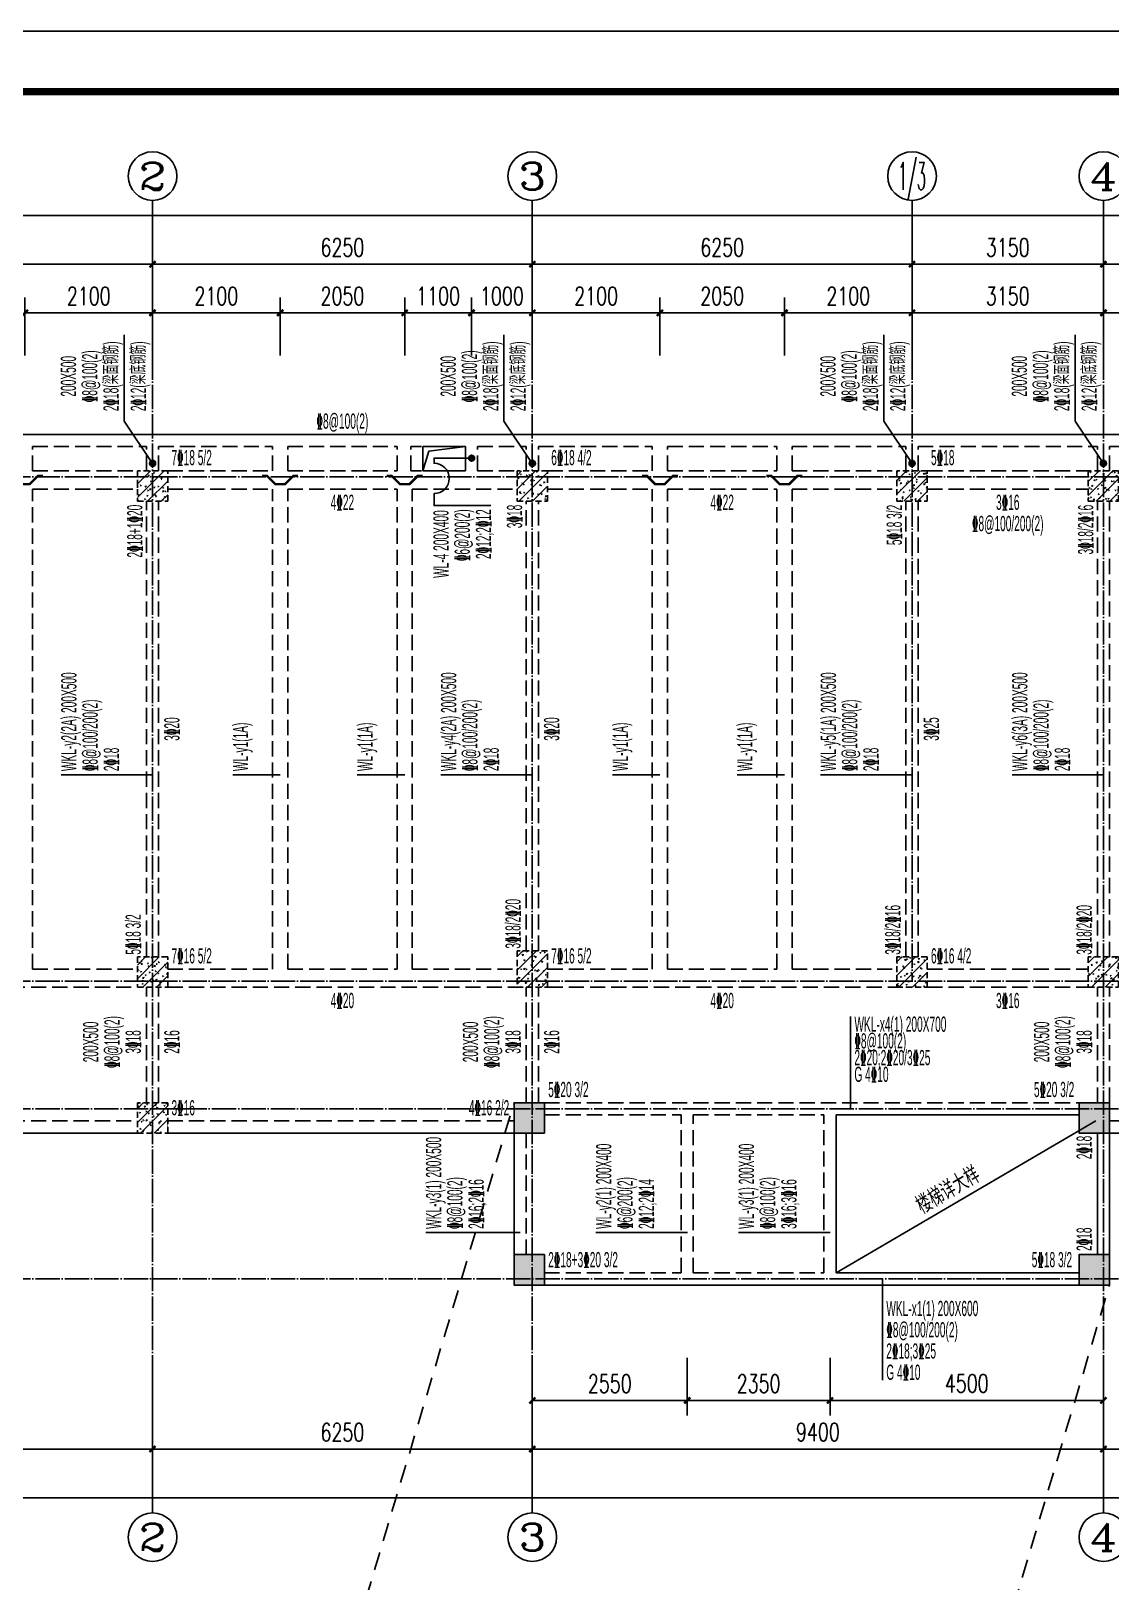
# Model space of a CAD drawing. Extents: x -441005 to 725361, y -182459 to 319313.
# Drawn here: x 299200 to 316974, y 258524 to 284050 of the extents above; entities that cross this region are included whole.
import ezdxf
from ezdxf.enums import TextEntityAlignment as Align

# ---------------------------------------------------------------- set-up
doc = ezdxf.new("R2010")
doc.units = 0
doc.header["$LTSCALE"] = 100
for name, pattern in [('3', [5, 3, -2]), ('DASHED', [0.75, 0.5, -0.25]), ('DASHEDX2', [1.5, 1, -0.5]), ('DOTE', [2.42, 2, -0.2, 0.02, -0.2]), ('HIDDEN', [7, 5, -2])]:
    doc.linetypes.add(name, pattern=pattern)
doc.layers.get('0').update_dxf_attribs({"linetype": 'CONTINUOUS'})
doc.layers.get('Defpoints').update_dxf_attribs({"linetype": 'CONTINUOUS'})
for name, color, linetype in [('AXIS', 3, 'CONTINUOUS'), ('AXIS_TEXT', 7, 'CONTINUOUS'), ('BEAM', 4, 'DASHED'), ('BEAM_CON', 4, 'CONTINUOUS'), ('B挑板&檐线', 6, 'CONTINUOUS'), ('COLU', 7, 'CONTINUOUS'), ('DOTE', 8, 'DOTE'), ('D洞口边线', 6, 'CONTINUOUS'), ('S审图修改', 2, 'CONTINUOUS'), ('T模板通用标注', 7, 'CONTINUOUS'), ('吊筋', 1, 'CONTINUOUS'), ('图框', 7, 'CONTINUOUS'), ('梁平法1', 3, 'CONTINUOUS'), ('梁平法2', 8, 'CONTINUOUS')]:
    doc.layers.add(name, color=color, linetype=linetype)
doc.styles.add('_TCH_AXIS', font='COMPLEX', dxfattribs={"bigfont": 'GBCBIG'})
doc.styles.add('_TCH_DIM_T3', font='simplex_.ttf', dxfattribs={"width": 0.705882, "bigfont": 'GBCBIG'})
doc.styles.add('COMPLEX', font='COMPLEX')
doc.styles.add('TSSD_Rein', font='Tssdeng.shx', dxfattribs={"width": 0.7, "bigfont": '1.shx'})
doc.styles.add('梁平法', font='xxxxx.shx', dxfattribs={"bigfont": 'dxfs.shx'})
doc.dimstyles.new('_TCH_ARCH&&100', dxfattribs={"dimtxt": 297.5, "dimasz": 100, "dimexe": 250, "dimexo": 300, "dimgap": 126.25, "dimtad": 1, "dimdec": 0, "dimzin": 0, "dimdsep": 46, "dimtxsty": '_TCH_DIM_T3', "dimblk": 'ARCHTICK', "dimcen": 0.09, "dimclrt": 7, "dimazin": 2, "dimtfac": 1, "dimtdec": 0, "dimtix": 1, "dimtmove": 2, "dimatfit": 3, "dimfxl": 0, "dimtolj": 1, "dimtzin": 0, "dimarcsym": 0})
pattern_1 = [(50, (232075, 1811.9), (143.452037, -12.550427), [15, -165]), (355, (232075, 1811.9), (-27.75027, 150.43843), [12, -132]), (100.4514, (232086.95, 1810.86), (115.701876, 137.88791), [12.74804, -140.22842]), (46.1842, (232075, 1851.9), (213.44821, -33.1038), [22.5, -247.5]), (96.6356, (232092.79, 1849.15), (186.93254, 194.82357), [19.12206, -210.3426]), (351.1842, (232075, 1851.9), (186.93239, 194.82372), [18, -198]), (21, (232095, 1841.9), (119.38141, -80.52378), [15, -165]), (326, (232095, 1841.9), (48.66307, 145.03001), [12, -132]), (71.4514, (232104.95, 1835.2), (168.044526, 64.5061), [12.74804, -140.22842]), (45, (232075, 1811.9), (-113.137085, 113.137085), [])]

# ---------------------------------------------------------------- blocks, each defined once
blk = doc.blocks.new('A2+1_2')
at = {"layer": '图框'}
blk.add_lwpolyline([(0, 0), (89100, 0), (89100, 42000), (0, 42000)], close=True, dxfattribs=at)
at = {"layer": '图框', "const_width": 120}
blk.add_lwpolyline([(2500, 1000), (88100, 1000), (88100, 41000), (2500, 41000)], close=True, dxfattribs=at)
blk = doc.blocks.new('_AXISO')
blk.add_circle((0, 0), 0.5)
at = {"layer": 'AXIS_TEXT', "style": 'COMPLEX', "width": 1.041667}
blk.add_attdef('A', text='', height=0.56, dxfattribs=at).set_placement((-0.25, -0.28), (0.25, -0.28), align=Align.FIT)
blk = doc.blocks.new('_ArchTick')
at = {"color": 0, "linetype": 'ByBlock', "const_width": 0.4}
blk.add_lwpolyline([(-0.5, -0.5), (0.5, 0.5)], dxfattribs=at)
blk = doc.blocks.new('*D2859')
at = {"layer": 'AXIS', "color": 0, "lineweight": -2}
for p, q in [((294950, 278712), (294950, 280462)), ((301200, 278712), (301200, 280462)), ((294950, 280212), (301200, 280212))]:
    blk.add_line(p, q, dxfattribs=at)
at = {"layer": 'Defpoints', "color": 0}
for p in [(301200, 280212), (294950, 278712), (301200, 278712)]:
    blk.add_point(p, dxfattribs=at)
at = {"layer": 'AXIS', "color": 0, "lineweight": -2, "xscale": 100, "yscale": 100, "zscale": 100, "rotation": 180}
blk.add_blockref('_ArchTick', (294950, 280212), dxfattribs=at)
at = {"layer": 'AXIS', "color": 0, "lineweight": -2, "xscale": 100, "yscale": 100, "zscale": 100}
blk.add_blockref('_ArchTick', (301200, 280212), dxfattribs=at)
at = {"layer": 'AXIS', "color": 7, "insert": (298075, 280488), "char_height": 297.5, "attachment_point": 5, "style": '_TCH_DIM_T3'}
blk.add_mtext('\\A1;6250', dxfattribs=at)
blk = doc.blocks.new('*D2860')
at = {"layer": 'AXIS', "color": 0, "lineweight": -2}
for p, q in [((301200, 278712), (301200, 280462)), ((307450, 278712), (307450, 280462)), ((301200, 280212), (307450, 280212))]:
    blk.add_line(p, q, dxfattribs=at)
at = {"layer": 'Defpoints', "color": 0}
for p in [(307450, 280212), (301200, 278712), (307450, 278712)]:
    blk.add_point(p, dxfattribs=at)
at = {"layer": 'AXIS', "color": 0, "lineweight": -2, "xscale": 100, "yscale": 100, "zscale": 100, "rotation": 180}
blk.add_blockref('_ArchTick', (301200, 280212), dxfattribs=at)
at = {"layer": 'AXIS', "color": 0, "lineweight": -2, "xscale": 100, "yscale": 100, "zscale": 100}
blk.add_blockref('_ArchTick', (307450, 280212), dxfattribs=at)
at = {"layer": 'AXIS', "color": 7, "insert": (304325, 280488), "char_height": 297.5, "attachment_point": 5, "style": '_TCH_DIM_T3'}
blk.add_mtext('\\A1;6250', dxfattribs=at)
blk = doc.blocks.new('*D2861')
at = {"layer": 'AXIS', "color": 0, "lineweight": -2}
for p, q in [((307450, 278712), (307450, 280462)), ((313700, 278712), (313700, 280462)), ((307450, 280212), (313700, 280212))]:
    blk.add_line(p, q, dxfattribs=at)
at = {"layer": 'Defpoints', "color": 0}
for p in [(313700, 280212), (307450, 278712), (313700, 278712)]:
    blk.add_point(p, dxfattribs=at)
at = {"layer": 'AXIS', "color": 0, "lineweight": -2, "xscale": 100, "yscale": 100, "zscale": 100, "rotation": 180}
blk.add_blockref('_ArchTick', (307450, 280212), dxfattribs=at)
at = {"layer": 'AXIS', "color": 0, "lineweight": -2, "xscale": 100, "yscale": 100, "zscale": 100}
blk.add_blockref('_ArchTick', (313700, 280212), dxfattribs=at)
at = {"layer": 'AXIS', "color": 7, "insert": (310575, 280488), "char_height": 297.5, "attachment_point": 5, "style": '_TCH_DIM_T3'}
blk.add_mtext('\\A1;6250', dxfattribs=at)
blk = doc.blocks.new('*D2862')
at = {"layer": 'AXIS', "color": 0, "lineweight": -2}
for p, q in [((313700, 278712), (313700, 280462)), ((316850, 278712), (316850, 280462)), ((313700, 280212), (316850, 280212))]:
    blk.add_line(p, q, dxfattribs=at)
at = {"layer": 'Defpoints', "color": 0}
for p in [(316850, 280212), (313700, 278712), (316850, 278712)]:
    blk.add_point(p, dxfattribs=at)
at = {"layer": 'AXIS', "color": 0, "lineweight": -2, "xscale": 100, "yscale": 100, "zscale": 100, "rotation": 180}
blk.add_blockref('_ArchTick', (313700, 280212), dxfattribs=at)
at = {"layer": 'AXIS', "color": 0, "lineweight": -2, "xscale": 100, "yscale": 100, "zscale": 100}
blk.add_blockref('_ArchTick', (316850, 280212), dxfattribs=at)
at = {"layer": 'AXIS', "color": 7, "insert": (315275, 280488), "char_height": 297.5, "attachment_point": 5, "style": '_TCH_DIM_T3'}
blk.add_mtext('\\A1;3150', dxfattribs=at)
blk = doc.blocks.new('*D2863')
at = {"layer": 'AXIS', "color": 0, "lineweight": -2}
for p, q in [((316850, 278712), (316850, 280462)), ((323100, 278712), (323100, 280462)), ((316850, 280212), (323100, 280212))]:
    blk.add_line(p, q, dxfattribs=at)
at = {"layer": 'Defpoints', "color": 0}
for p in [(323100, 280212), (316850, 278712), (323100, 278712)]:
    blk.add_point(p, dxfattribs=at)
at = {"layer": 'AXIS', "color": 0, "lineweight": -2, "xscale": 100, "yscale": 100, "zscale": 100, "rotation": 180}
blk.add_blockref('_ArchTick', (316850, 280212), dxfattribs=at)
at = {"layer": 'AXIS', "color": 0, "lineweight": -2, "xscale": 100, "yscale": 100, "zscale": 100}
blk.add_blockref('_ArchTick', (323100, 280212), dxfattribs=at)
at = {"layer": 'AXIS', "color": 7, "insert": (319975, 280488), "char_height": 297.5, "attachment_point": 5, "style": '_TCH_DIM_T3'}
blk.add_mtext('\\A1;6250', dxfattribs=at)
blk = doc.blocks.new('*D2867')
at = {"layer": 'AXIS', "color": 0, "lineweight": -2}
for p, q in [((294950, 278712), (294950, 281262)), ((346700, 278712), (346700, 281262)), ((294950, 281012), (346700, 281012))]:
    blk.add_line(p, q, dxfattribs=at)
at = {"layer": 'Defpoints', "color": 0}
for p in [(346700, 281012), (294950, 278712), (346700, 278712)]:
    blk.add_point(p, dxfattribs=at)
at = {"layer": 'AXIS', "color": 0, "lineweight": -2, "xscale": 100, "yscale": 100, "zscale": 100, "rotation": 180}
blk.add_blockref('_ArchTick', (294950, 281012), dxfattribs=at)
at = {"layer": 'AXIS', "color": 0, "lineweight": -2, "xscale": 100, "yscale": 100, "zscale": 100}
blk.add_blockref('_ArchTick', (346700, 281012), dxfattribs=at)
at = {"layer": 'AXIS', "color": 7, "insert": (320825, 281288), "char_height": 297.5, "attachment_point": 5, "style": '_TCH_DIM_T3'}
blk.add_mtext('\\A1;51750', dxfattribs=at)
blk = doc.blocks.new('*D2872')
at = {"layer": 'AXIS', "color": 0, "lineweight": -2}
for p, q in [((299100, 278712), (299100, 279662)), ((301200, 278712), (301200, 279662)), ((299100, 279412), (301200, 279412))]:
    blk.add_line(p, q, dxfattribs=at)
at = {"layer": 'Defpoints', "color": 0}
for p in [(301200, 279412), (299100, 278712), (301200, 278712)]:
    blk.add_point(p, dxfattribs=at)
at = {"layer": 'AXIS', "color": 0, "lineweight": -2, "xscale": 100, "yscale": 100, "zscale": 100, "rotation": 180}
blk.add_blockref('_ArchTick', (299100, 279412), dxfattribs=at)
at = {"layer": 'AXIS', "color": 0, "lineweight": -2, "xscale": 100, "yscale": 100, "zscale": 100}
blk.add_blockref('_ArchTick', (301200, 279412), dxfattribs=at)
at = {"layer": 'AXIS', "color": 7, "insert": (300150, 279688), "char_height": 297.5, "attachment_point": 5, "style": '_TCH_DIM_T3'}
blk.add_mtext('\\A1;2100', dxfattribs=at)
blk = doc.blocks.new('*D2874')
at = {"layer": 'AXIS', "color": 0, "lineweight": -2}
for p, q in [((301200, 278712), (301200, 279662)), ((303300, 278712), (303300, 279662)), ((301200, 279412), (303300, 279412))]:
    blk.add_line(p, q, dxfattribs=at)
at = {"layer": 'Defpoints', "color": 0}
for p in [(303300, 279412), (301200, 278712), (303300, 278712)]:
    blk.add_point(p, dxfattribs=at)
at = {"layer": 'AXIS', "color": 0, "lineweight": -2, "xscale": 100, "yscale": 100, "zscale": 100, "rotation": 180}
blk.add_blockref('_ArchTick', (301200, 279412), dxfattribs=at)
at = {"layer": 'AXIS', "color": 0, "lineweight": -2, "xscale": 100, "yscale": 100, "zscale": 100}
blk.add_blockref('_ArchTick', (303300, 279412), dxfattribs=at)
at = {"layer": 'AXIS', "color": 7, "insert": (302250, 279688), "char_height": 297.5, "attachment_point": 5, "style": '_TCH_DIM_T3'}
blk.add_mtext('\\A1;2100', dxfattribs=at)
blk = doc.blocks.new('*D2875')
at = {"layer": 'AXIS', "color": 0, "lineweight": -2}
for p, q in [((303300, 278712), (303300, 279662)), ((305350, 278712), (305350, 279662)), ((303300, 279412), (305350, 279412))]:
    blk.add_line(p, q, dxfattribs=at)
at = {"layer": 'Defpoints', "color": 0}
for p in [(305350, 279412), (303300, 278712), (305350, 278712)]:
    blk.add_point(p, dxfattribs=at)
at = {"layer": 'AXIS', "color": 0, "lineweight": -2, "xscale": 100, "yscale": 100, "zscale": 100, "rotation": 180}
blk.add_blockref('_ArchTick', (303300, 279412), dxfattribs=at)
at = {"layer": 'AXIS', "color": 0, "lineweight": -2, "xscale": 100, "yscale": 100, "zscale": 100}
blk.add_blockref('_ArchTick', (305350, 279412), dxfattribs=at)
at = {"layer": 'AXIS', "color": 7, "insert": (304325, 279688), "char_height": 297.5, "attachment_point": 5, "style": '_TCH_DIM_T3'}
blk.add_mtext('\\A1;2050', dxfattribs=at)
blk = doc.blocks.new('*D2876')
at = {"layer": 'AXIS', "color": 0, "lineweight": -2}
for p, q in [((307450, 278712), (307450, 279662)), ((309550, 278712), (309550, 279662)), ((307450, 279412), (309550, 279412))]:
    blk.add_line(p, q, dxfattribs=at)
at = {"layer": 'Defpoints', "color": 0}
for p in [(309550, 279412), (307450, 278712), (309550, 278712)]:
    blk.add_point(p, dxfattribs=at)
at = {"layer": 'AXIS', "color": 0, "lineweight": -2, "xscale": 100, "yscale": 100, "zscale": 100, "rotation": 180}
blk.add_blockref('_ArchTick', (307450, 279412), dxfattribs=at)
at = {"layer": 'AXIS', "color": 0, "lineweight": -2, "xscale": 100, "yscale": 100, "zscale": 100}
blk.add_blockref('_ArchTick', (309550, 279412), dxfattribs=at)
at = {"layer": 'AXIS', "color": 7, "insert": (308500, 279688), "char_height": 297.5, "attachment_point": 5, "style": '_TCH_DIM_T3'}
blk.add_mtext('\\A1;2100', dxfattribs=at)
blk = doc.blocks.new('*D2877')
at = {"layer": 'AXIS', "color": 0, "lineweight": -2}
for p, q in [((311600, 278712), (311600, 279662)), ((313700, 278712), (313700, 279662)), ((311600, 279412), (313700, 279412))]:
    blk.add_line(p, q, dxfattribs=at)
at = {"layer": 'Defpoints', "color": 0}
for p in [(313700, 279412), (311600, 278712), (313700, 278712)]:
    blk.add_point(p, dxfattribs=at)
at = {"layer": 'AXIS', "color": 0, "lineweight": -2, "xscale": 100, "yscale": 100, "zscale": 100, "rotation": 180}
blk.add_blockref('_ArchTick', (311600, 279412), dxfattribs=at)
at = {"layer": 'AXIS', "color": 0, "lineweight": -2, "xscale": 100, "yscale": 100, "zscale": 100}
blk.add_blockref('_ArchTick', (313700, 279412), dxfattribs=at)
at = {"layer": 'AXIS', "color": 7, "insert": (312650, 279688), "char_height": 297.5, "attachment_point": 5, "style": '_TCH_DIM_T3'}
blk.add_mtext('\\A1;2100', dxfattribs=at)
blk = doc.blocks.new('*D2878')
at = {"layer": 'AXIS', "color": 0, "lineweight": -2}
for p, q in [((309550, 278712), (309550, 279662)), ((311600, 278712), (311600, 279662)), ((309550, 279412), (311600, 279412))]:
    blk.add_line(p, q, dxfattribs=at)
at = {"layer": 'Defpoints', "color": 0}
for p in [(311600, 279412), (309550, 278712), (311600, 278712)]:
    blk.add_point(p, dxfattribs=at)
at = {"layer": 'AXIS', "color": 0, "lineweight": -2, "xscale": 100, "yscale": 100, "zscale": 100, "rotation": 180}
blk.add_blockref('_ArchTick', (309550, 279412), dxfattribs=at)
at = {"layer": 'AXIS', "color": 0, "lineweight": -2, "xscale": 100, "yscale": 100, "zscale": 100}
blk.add_blockref('_ArchTick', (311600, 279412), dxfattribs=at)
at = {"layer": 'AXIS', "color": 7, "insert": (310575, 279688), "char_height": 297.5, "attachment_point": 5, "style": '_TCH_DIM_T3'}
blk.add_mtext('\\A1;2050', dxfattribs=at)
blk = doc.blocks.new('*D2879')
at = {"layer": 'AXIS', "color": 0, "lineweight": -2}
for p, q in [((313700, 278712), (313700, 279662)), ((316850, 278712), (316850, 279662)), ((313700, 279412), (316850, 279412))]:
    blk.add_line(p, q, dxfattribs=at)
at = {"layer": 'Defpoints', "color": 0}
for p in [(316850, 279412), (313700, 278712), (316850, 278712)]:
    blk.add_point(p, dxfattribs=at)
at = {"layer": 'AXIS', "color": 0, "lineweight": -2, "xscale": 100, "yscale": 100, "zscale": 100, "rotation": 180}
blk.add_blockref('_ArchTick', (313700, 279412), dxfattribs=at)
at = {"layer": 'AXIS', "color": 0, "lineweight": -2, "xscale": 100, "yscale": 100, "zscale": 100}
blk.add_blockref('_ArchTick', (316850, 279412), dxfattribs=at)
at = {"layer": 'AXIS', "color": 7, "insert": (315275, 279688), "char_height": 297.5, "attachment_point": 5, "style": '_TCH_DIM_T3'}
blk.add_mtext('\\A1;3150', dxfattribs=at)
blk = doc.blocks.new('*D2880')
at = {"layer": 'AXIS', "color": 0, "lineweight": -2}
for p, q in [((316850, 278712), (316850, 279662)), ((318950, 278712), (318950, 279662)), ((316850, 279412), (318950, 279412))]:
    blk.add_line(p, q, dxfattribs=at)
at = {"layer": 'Defpoints', "color": 0}
for p in [(318950, 279412), (316850, 278712), (318950, 278712)]:
    blk.add_point(p, dxfattribs=at)
at = {"layer": 'AXIS', "color": 0, "lineweight": -2, "xscale": 100, "yscale": 100, "zscale": 100, "rotation": 180}
blk.add_blockref('_ArchTick', (316850, 279412), dxfattribs=at)
at = {"layer": 'AXIS', "color": 0, "lineweight": -2, "xscale": 100, "yscale": 100, "zscale": 100}
blk.add_blockref('_ArchTick', (318950, 279412), dxfattribs=at)
at = {"layer": 'AXIS', "color": 7, "insert": (317900, 279688), "char_height": 297.5, "attachment_point": 5, "style": '_TCH_DIM_T3'}
blk.add_mtext('\\A1;2100', dxfattribs=at)
blk = doc.blocks.new('*D2891')
at = {"layer": 'AXIS', "color": 0, "lineweight": -2}
for p, q in [((305350, 278712), (305350, 279662)), ((306450, 278712), (306450, 279662)), ((305350, 279412), (306450, 279412))]:
    blk.add_line(p, q, dxfattribs=at)
at = {"layer": 'Defpoints', "color": 0}
for p in [(306450, 279412), (305350, 278712), (306450, 278712)]:
    blk.add_point(p, dxfattribs=at)
at = {"layer": 'AXIS', "color": 0, "lineweight": -2, "xscale": 100, "yscale": 100, "zscale": 100, "rotation": 180}
blk.add_blockref('_ArchTick', (305350, 279412), dxfattribs=at)
at = {"layer": 'AXIS', "color": 0, "lineweight": -2, "xscale": 100, "yscale": 100, "zscale": 100}
blk.add_blockref('_ArchTick', (306450, 279412), dxfattribs=at)
at = {"layer": 'AXIS', "color": 7, "insert": (305900, 279688), "char_height": 297.5, "attachment_point": 5, "style": '_TCH_DIM_T3'}
blk.add_mtext('\\A1;1100', dxfattribs=at)
blk = doc.blocks.new('*D2892')
at = {"layer": 'AXIS', "color": 0, "lineweight": -2}
for p, q in [((306450, 278712), (306450, 279662)), ((307450, 278712), (307450, 279662)), ((306450, 279412), (307450, 279412))]:
    blk.add_line(p, q, dxfattribs=at)
at = {"layer": 'Defpoints', "color": 0}
for p in [(307450, 279412), (306450, 278712), (307450, 278712)]:
    blk.add_point(p, dxfattribs=at)
at = {"layer": 'AXIS', "color": 0, "lineweight": -2, "xscale": 100, "yscale": 100, "zscale": 100, "rotation": 180}
blk.add_blockref('_ArchTick', (306450, 279412), dxfattribs=at)
at = {"layer": 'AXIS', "color": 0, "lineweight": -2, "xscale": 100, "yscale": 100, "zscale": 100}
blk.add_blockref('_ArchTick', (307450, 279412), dxfattribs=at)
at = {"layer": 'AXIS', "color": 7, "insert": (306950, 279688), "char_height": 297.5, "attachment_point": 5, "style": '_TCH_DIM_T3'}
blk.add_mtext('\\A1;1000', dxfattribs=at)
blk = doc.blocks.new('*D2893')
at = {"layer": 'AXIS', "color": 0, "lineweight": -2}
for p, q in [((294950, 262212), (294950, 260462)), ((301200, 262212), (301200, 260462)), ((294950, 260712), (301200, 260712))]:
    blk.add_line(p, q, dxfattribs=at)
at = {"layer": 'Defpoints', "color": 0}
for p in [(294950, 262212), (301200, 262212), (301200, 260712)]:
    blk.add_point(p, dxfattribs=at)
at = {"layer": 'AXIS', "color": 0, "lineweight": -2, "xscale": 100, "yscale": 100, "zscale": 100, "rotation": 180}
blk.add_blockref('_ArchTick', (294950, 260712), dxfattribs=at)
at = {"layer": 'AXIS', "color": 0, "lineweight": -2, "xscale": 100, "yscale": 100, "zscale": 100}
blk.add_blockref('_ArchTick', (301200, 260712), dxfattribs=at)
at = {"layer": 'AXIS', "color": 7, "insert": (298075, 260988), "char_height": 297.5, "attachment_point": 5, "style": '_TCH_DIM_T3'}
blk.add_mtext('\\A1;6250', dxfattribs=at)
blk = doc.blocks.new('*D2894')
at = {"layer": 'AXIS', "color": 0, "lineweight": -2}
for p, q in [((301200, 262212), (301200, 260462)), ((307450, 262212), (307450, 260462)), ((301200, 260712), (307450, 260712))]:
    blk.add_line(p, q, dxfattribs=at)
at = {"layer": 'Defpoints', "color": 0}
for p in [(301200, 262212), (307450, 262212), (307450, 260712)]:
    blk.add_point(p, dxfattribs=at)
at = {"layer": 'AXIS', "color": 0, "lineweight": -2, "xscale": 100, "yscale": 100, "zscale": 100, "rotation": 180}
blk.add_blockref('_ArchTick', (301200, 260712), dxfattribs=at)
at = {"layer": 'AXIS', "color": 0, "lineweight": -2, "xscale": 100, "yscale": 100, "zscale": 100}
blk.add_blockref('_ArchTick', (307450, 260712), dxfattribs=at)
at = {"layer": 'AXIS', "color": 7, "insert": (304325, 260988), "char_height": 297.5, "attachment_point": 5, "style": '_TCH_DIM_T3'}
blk.add_mtext('\\A1;6250', dxfattribs=at)
blk = doc.blocks.new('*D2895')
at = {"layer": 'AXIS', "color": 0, "lineweight": -2}
for p, q in [((307450, 262212), (307450, 260462)), ((316850, 262212), (316850, 260462)), ((307450, 260712), (316850, 260712))]:
    blk.add_line(p, q, dxfattribs=at)
at = {"layer": 'Defpoints', "color": 0}
for p in [(307450, 262212), (316850, 262212), (316850, 260712)]:
    blk.add_point(p, dxfattribs=at)
at = {"layer": 'AXIS', "color": 0, "lineweight": -2, "xscale": 100, "yscale": 100, "zscale": 100, "rotation": 180}
blk.add_blockref('_ArchTick', (307450, 260712), dxfattribs=at)
at = {"layer": 'AXIS', "color": 0, "lineweight": -2, "xscale": 100, "yscale": 100, "zscale": 100}
blk.add_blockref('_ArchTick', (316850, 260712), dxfattribs=at)
at = {"layer": 'AXIS', "color": 7, "insert": (312150, 260992), "char_height": 297.5, "attachment_point": 5, "style": '_TCH_DIM_T3'}
blk.add_mtext('\\A1;9400', dxfattribs=at)
blk = doc.blocks.new('*D2896')
at = {"layer": 'AXIS', "color": 0, "lineweight": -2}
for p, q in [((316850, 262212), (316850, 260462)), ((323100, 262212), (323100, 260462)), ((316850, 260712), (323100, 260712))]:
    blk.add_line(p, q, dxfattribs=at)
at = {"layer": 'Defpoints', "color": 0}
for p in [(316850, 262212), (323100, 262212), (323100, 260712)]:
    blk.add_point(p, dxfattribs=at)
at = {"layer": 'AXIS', "color": 0, "lineweight": -2, "xscale": 100, "yscale": 100, "zscale": 100, "rotation": 180}
blk.add_blockref('_ArchTick', (316850, 260712), dxfattribs=at)
at = {"layer": 'AXIS', "color": 0, "lineweight": -2, "xscale": 100, "yscale": 100, "zscale": 100}
blk.add_blockref('_ArchTick', (323100, 260712), dxfattribs=at)
at = {"layer": 'AXIS', "color": 7, "insert": (319975, 260988), "char_height": 297.5, "attachment_point": 5, "style": '_TCH_DIM_T3'}
blk.add_mtext('\\A1;6250', dxfattribs=at)
blk = doc.blocks.new('*D2901')
at = {"layer": 'AXIS', "color": 0, "lineweight": -2}
for p, q in [((294950, 262212), (294950, 259662)), ((346700, 262212), (346700, 259662)), ((294950, 259912), (346700, 259912))]:
    blk.add_line(p, q, dxfattribs=at)
at = {"layer": 'Defpoints', "color": 0}
for p in [(294950, 262212), (346700, 262212), (346700, 259912)]:
    blk.add_point(p, dxfattribs=at)
at = {"layer": 'AXIS', "color": 0, "lineweight": -2, "xscale": 100, "yscale": 100, "zscale": 100, "rotation": 180}
blk.add_blockref('_ArchTick', (294950, 259912), dxfattribs=at)
at = {"layer": 'AXIS', "color": 0, "lineweight": -2, "xscale": 100, "yscale": 100, "zscale": 100}
blk.add_blockref('_ArchTick', (346700, 259912), dxfattribs=at)
at = {"layer": 'AXIS', "color": 7, "insert": (320825, 260188), "char_height": 297.5, "attachment_point": 5, "style": '_TCH_DIM_T3'}
blk.add_mtext('\\A1;51750', dxfattribs=at)
blk = doc.blocks.new('*D2902')
at = {"layer": 'AXIS', "color": 0, "lineweight": -2}
for p, q in [((307450, 262212), (307450, 261262)), ((310000, 262212), (310000, 261262)), ((307450, 261512), (310000, 261512))]:
    blk.add_line(p, q, dxfattribs=at)
at = {"layer": 'Defpoints', "color": 0}
for p in [(307450, 262212), (310000, 262212), (310000, 261512)]:
    blk.add_point(p, dxfattribs=at)
at = {"layer": 'AXIS', "color": 0, "lineweight": -2, "xscale": 100, "yscale": 100, "zscale": 100, "rotation": 180}
blk.add_blockref('_ArchTick', (307450, 261512), dxfattribs=at)
at = {"layer": 'AXIS', "color": 0, "lineweight": -2, "xscale": 100, "yscale": 100, "zscale": 100}
blk.add_blockref('_ArchTick', (310000, 261512), dxfattribs=at)
at = {"layer": 'AXIS', "color": 7, "insert": (308725, 261788), "char_height": 297.5, "attachment_point": 5, "style": '_TCH_DIM_T3'}
blk.add_mtext('\\A1;2550', dxfattribs=at)
blk = doc.blocks.new('*D2903')
at = {"layer": 'AXIS', "color": 0, "lineweight": -2}
for p, q in [((310000, 262212), (310000, 261262)), ((312350, 262212), (312350, 261262)), ((310000, 261512), (312350, 261512))]:
    blk.add_line(p, q, dxfattribs=at)
at = {"layer": 'Defpoints', "color": 0}
for p in [(310000, 262212), (312350, 262212), (312350, 261512)]:
    blk.add_point(p, dxfattribs=at)
at = {"layer": 'AXIS', "color": 0, "lineweight": -2, "xscale": 100, "yscale": 100, "zscale": 100, "rotation": 180}
blk.add_blockref('_ArchTick', (310000, 261512), dxfattribs=at)
at = {"layer": 'AXIS', "color": 0, "lineweight": -2, "xscale": 100, "yscale": 100, "zscale": 100}
blk.add_blockref('_ArchTick', (312350, 261512), dxfattribs=at)
at = {"layer": 'AXIS', "color": 7, "insert": (311175, 261788), "char_height": 297.5, "attachment_point": 5, "style": '_TCH_DIM_T3'}
blk.add_mtext('\\A1;2350', dxfattribs=at)
blk = doc.blocks.new('*D2904')
at = {"layer": 'AXIS', "color": 0, "lineweight": -2}
for p, q in [((312350, 262212), (312350, 261262)), ((316850, 262212), (316850, 261262)), ((312350, 261512), (316850, 261512))]:
    blk.add_line(p, q, dxfattribs=at)
at = {"layer": 'Defpoints', "color": 0}
for p in [(312350, 262212), (316850, 262212), (316850, 261512)]:
    blk.add_point(p, dxfattribs=at)
at = {"layer": 'AXIS', "color": 0, "lineweight": -2, "xscale": 100, "yscale": 100, "zscale": 100, "rotation": 180}
blk.add_blockref('_ArchTick', (312350, 261512), dxfattribs=at)
at = {"layer": 'AXIS', "color": 0, "lineweight": -2, "xscale": 100, "yscale": 100, "zscale": 100}
blk.add_blockref('_ArchTick', (316850, 261512), dxfattribs=at)
at = {"layer": 'AXIS', "color": 7, "insert": (314600, 261792), "char_height": 297.5, "attachment_point": 5, "style": '_TCH_DIM_T3'}
blk.add_mtext('\\A1;4500', dxfattribs=at)

msp = doc.modelspace()

# ---------------------------------------------------------------- hatches: boundary and pattern name
at = {"layer": 'COLU'}
h = msp.add_hatch(dxfattribs=at)
h.set_pattern_fill('ARMOREDW', color=251, scale=20, style=0)
h.set_pattern_definition(pattern_1)
h.paths.add_polyline_path([(301450, 276311.9), (301450, 276811.9), (300950, 276811.9), (300950, 276311.9)])
h = msp.add_hatch(dxfattribs=at)
h.set_pattern_fill('ARMOREDW', color=251, scale=20, style=0)
h.set_pattern_definition(pattern_1)
h.paths.add_polyline_path([(307700, 276311.9), (307700, 276811.9), (307200, 276811.9), (307200, 276311.9)])
h = msp.add_hatch(dxfattribs=at)
h.set_pattern_fill('ARMOREDW', color=251, scale=20, style=0)
h.set_pattern_definition(pattern_1)
h.paths.add_polyline_path([(313950, 276311.9), (313950, 276811.9), (313450, 276811.9), (313450, 276311.9)])
h = msp.add_hatch(dxfattribs=at)
h.set_pattern_fill('ARMOREDW', color=251, scale=20, style=0)
h.set_pattern_definition(pattern_1)
h.paths.add_polyline_path([(317100, 276311.9), (317100, 276811.9), (316600, 276811.9), (316600, 276311.9)])
h = msp.add_hatch(dxfattribs=at)
h.set_pattern_fill('ARMOREDW', color=251, scale=20, style=0)
h.set_pattern_definition(pattern_1)
h.paths.add_polyline_path([(301450, 268311.9), (301450, 268811.9), (300950, 268811.9), (300950, 268311.9)])
h = msp.add_hatch(dxfattribs=at)
h.set_pattern_fill('ARMOREDW', color=251, scale=20, style=0)
h.set_pattern_definition(pattern_1)
h.paths.add_polyline_path([(307700, 268311.9), (307700, 268911.9), (307200, 268911.9), (307200, 268311.9)])
h = msp.add_hatch(dxfattribs=at)
h.set_pattern_fill('ARMOREDW', color=251, scale=20, style=0)
h.set_pattern_definition(pattern_1)
h.paths.add_polyline_path([(313950, 268311.9), (313950, 268811.9), (313450, 268811.9), (313450, 268311.9)])
h = msp.add_hatch(dxfattribs=at)
h.set_pattern_fill('ARMOREDW', color=251, scale=20, style=0)
h.set_pattern_definition(pattern_1)
h.paths.add_polyline_path([(317100, 268311.9), (317100, 268811.9), (316600, 268811.9), (316600, 268311.9)])
h = msp.add_hatch(dxfattribs=at)
h.set_pattern_fill('ARMOREDW', color=251, scale=20, style=0)
h.set_pattern_definition([(50, (232075, 1711.9), (143.452037, -12.550427), [15, -165]), (355, (232075, 1711.9), (-27.75027, 150.43843), [12, -132]), (100.4514, (232086.95, 1710.86), (115.701876, 137.88791), [12.74804, -140.22842]), (46.1842, (232075, 1751.9), (213.44821, -33.1038), [22.5, -247.5]), (96.6356, (232092.79, 1749.15), (186.93254, 194.82357), [19.12206, -210.3426]), (351.1842, (232075, 1751.9), (186.93239, 194.82372), [18, -198]), (21, (232095, 1741.9), (119.38141, -80.52378), [15, -165]), (326, (232095, 1741.9), (48.66307, 145.03001), [12, -132]), (71.4514, (232104.95, 1735.2), (168.044526, 64.5061), [12.74804, -140.22842]), (45, (232075, 1711.9), (-113.137085, 113.137085), [])])
h.paths.add_polyline_path([(301450, 265911.9), (301450, 266411.9), (300950, 266411.9), (300950, 265911.9)])
for points in [[(307650, 265911.9), (307650, 266411.9), (307150, 266411.9), (307150, 265911.9)], [(316950, 265911.9), (316950, 266411.9), (316450, 266411.9), (316450, 265911.9)], [(307650, 263411.9), (307650, 263911.9), (307150, 263911.9), (307150, 263411.9)], [(316950, 263411.9), (316950, 263911.9), (316450, 263911.9), (316450, 263411.9)]]:
    msp.add_hatch(color=251, dxfattribs=at).paths.add_polyline_path(points)
at = {"layer": '梁平法2'}
h = msp.add_hatch(color=6, dxfattribs=at)
edge = h.paths.add_edge_path()
edge.add_arc((301200, 276934.9), 50, 0, 360)
h = msp.add_hatch(color=6, dxfattribs=at)
edge = h.paths.add_edge_path()
edge.add_arc((306450, 277020.2), 50, 0, 360)
h = msp.add_hatch(color=6, dxfattribs=at)
edge = h.paths.add_edge_path()
edge.add_arc((307450, 276934.9), 50, 0, 360)
h = msp.add_hatch(color=6, dxfattribs=at)
edge = h.paths.add_edge_path()
edge.add_arc((313700, 276934.9), 50, 0, 360)
h = msp.add_hatch(color=6, dxfattribs=at)
edge = h.paths.add_edge_path()
edge.add_arc((316850, 276934.9), 50, 0, 360)

# ---------------------------------------------------------------- linework, layer by layer
at = {"layer": 'AXIS'}
for p, q in [((301200, 278711.9), (301200, 281261.9)), ((307450, 278711.9), (307450, 281261.9)), ((313700, 278711.9), (313700, 281261.9)), ((316850, 278711.9), (316850, 281261.9)), ((301200, 262211.9), (301200, 259661.9)), ((307450, 262211.9), (307450, 259661.9)), ((316850, 262211.9), (316850, 259661.9))]:
    msp.add_line(p, q, dxfattribs=at)
at = {"layer": 'BEAM', "linetype": 'HIDDEN', "ltscale": 0.5}
for p, q in [((299225, 277211.9), (301100, 277211.9)), ((299225, 276811.9), (299225, 277211.9)), ((301100, 276811.9), (301100, 277211.9)), ((301300, 277211.9), (303175, 277211.9)), ((301300, 276811.9), (301300, 277211.9)), ((303175, 276811.9), (303175, 277211.9)), ((303425, 277211.9), (305225, 277211.9)), ((303425, 276811.9), (303425, 277211.9)), ((305225, 276811.9), (305225, 277211.9)), ((305450, 277211.9), (305625, 277211.9)), ((305450, 276811.9), (305450, 277211.9)), ((306550, 277211.9), (307350, 277211.9)), ((306550, 276811.9), (306550, 277211.9)), ((307350, 276811.9), (307350, 277211.9)), ((307550, 277211.9), (309425, 277211.9)), ((307550, 276811.9), (307550, 277211.9)), ((309425, 276811.9), (309425, 277211.9)), ((309675, 277211.9), (311475, 277211.9)), ((309675, 276811.9), (309675, 277211.9)), ((311475, 276811.9), (311475, 277211.9)), ((311725, 277211.9), (313600, 277211.9)), ((311725, 276811.9), (311725, 277211.9)), ((313600, 276811.9), (313600, 277211.9)), ((313800, 277211.9), (316750, 277211.9)), ((313800, 276811.9), (313800, 277211.9)), ((316750, 276811.9), (316750, 277211.9)), ((316950, 277211.9), (318825, 277211.9)), ((316950, 276811.9), (316950, 277211.9)), ((299225, 276811.9), (300950, 276811.9)), ((301450, 276811.9), (303175, 276811.9)), ((303425, 276811.9), (305225, 276811.9)), ((305450, 276811.9), (305625, 276811.9)), ((306550, 276811.9), (307200, 276811.9)), ((307700, 276811.9), (309425, 276811.9)), ((309675, 276811.9), (311475, 276811.9)), ((311725, 276811.9), (313450, 276811.9)), ((313950, 276811.9), (316600, 276811.9)), ((299225, 268611.9), (299225, 276511.9)), ((299225, 276511.9), (300950, 276511.9)), ((301450, 276511.9), (303175, 276511.9)), ((303175, 268611.9), (303175, 276511.9)), ((303425, 268611.9), (303425, 276511.9)), ((303425, 276511.9), (305225, 276511.9)), ((305225, 268611.9), (305225, 276511.9)), ((305475, 268611.9), (305475, 276511.9)), ((305475, 276511.9), (307200, 276511.9)), ((307700, 276511.9), (309425, 276511.9)), ((309425, 268611.9), (309425, 276511.9)), ((309675, 268611.9), (309675, 276511.9)), ((309675, 276511.9), (311475, 276511.9)), ((311475, 268611.9), (311475, 276511.9)), ((311725, 268611.9), (311725, 276511.9)), ((311725, 276511.9), (313450, 276511.9)), ((313950, 276511.9), (316600, 276511.9)), ((301100, 268811.9), (301100, 276311.9)), ((301300, 268811.9), (301300, 276311.9)), ((307350, 268911.9), (307350, 276311.9)), ((307550, 268911.9), (307550, 276311.9)), ((313600, 268811.9), (313600, 276311.9)), ((313800, 268811.9), (313800, 276311.9)), ((316750, 268811.9), (316750, 276311.9)), ((316950, 268811.9), (316950, 276311.9)), ((299225, 268611.9), (300950, 268611.9)), ((301450, 268611.9), (303175, 268611.9)), ((303425, 268611.9), (305225, 268611.9)), ((305475, 268611.9), (307200, 268611.9)), ((307700, 268611.9), (309425, 268611.9)), ((309675, 268611.9), (311475, 268611.9)), ((311725, 268611.9), (313450, 268611.9)), ((313950, 268611.9), (316600, 268611.9)), ((295350, 268311.9), (300950, 268311.9)), ((301100, 266411.9), (301100, 268311.9)), ((301300, 266411.9), (301300, 268311.9)), ((301450, 268311.9), (307200, 268311.9)), ((307350, 266411.9), (307350, 268311.9)), ((307550, 266411.9), (307550, 268311.9)), ((307700, 268311.9), (313450, 268311.9)), ((313950, 268311.9), (316600, 268311.9)), ((316750, 266411.9), (316750, 268311.9)), ((316950, 266411.9), (316950, 268311.9)), ((307650, 266411.9), (316450, 266411.9)), ((295350, 266111.9), (300950, 266111.9)), ((301450, 266111.9), (307150, 266111.9)), ((307650, 266211.9), (309900, 266211.9)), ((309900, 263611.9), (309900, 266211.9)), ((310100, 263611.9), (310100, 266211.9)), ((310100, 266211.9), (312250, 266211.9)), ((312250, 263611.9), (312250, 266211.9)), ((316950, 266111.9), (322850, 266111.9)), ((307350, 263911.9), (307350, 265911.9)), ((307650, 263611.9), (309900, 263611.9)), ((310100, 263611.9), (312250, 263611.9))]:
    msp.add_line(p, q, dxfattribs=at)
at = {"layer": 'BEAM_CON'}
for p, q in [((294850, 277411.9), (346800, 277411.9)), ((305650, 277211.9), (306350, 277211.9)), ((306350, 276811.9), (306350, 277211.9)), ((305650, 276811.9), (306350, 276811.9)), ((312450, 263611.9), (312450, 266211.9)), ((312450, 266211.9), (316450, 266211.9)), ((295350, 265911.9), (300950, 265911.9)), ((301450, 265911.9), (307150, 265911.9)), ((307150, 263911.9), (307150, 265911.9)), ((316750, 263911.9), (316750, 265911.9)), ((316950, 265911.9), (322850, 265911.9)), ((316950, 263911.9), (316950, 265911.9)), ((312450, 263611.9), (316450, 263611.9)), ((307650, 263411.9), (316450, 263411.9))]:
    msp.add_line(p, q, dxfattribs=at)
at = {"layer": 'B挑板&檐线'}
msp.add_line((305650, 276811.9), (305650, 277211.9), dxfattribs=at)
at = {"layer": 'COLU', "linetype": 'DASHEDX2'}
for points in [[(301450, 276311.9), (301450, 276811.9), (300950, 276811.9), (300950, 276311.9)], [(307700, 276311.9), (307700, 276811.9), (307200, 276811.9), (307200, 276311.9)], [(313950, 276311.9), (313950, 276811.9), (313450, 276811.9), (313450, 276311.9)], [(317100, 276311.9), (317100, 276811.9), (316600, 276811.9), (316600, 276311.9)], [(301450, 268311.9), (301450, 268811.9), (300950, 268811.9), (300950, 268311.9)], [(307700, 268311.9), (307700, 268911.9), (307200, 268911.9), (307200, 268311.9)], [(313950, 268311.9), (313950, 268811.9), (313450, 268811.9), (313450, 268311.9)], [(317100, 268311.9), (317100, 268811.9), (316600, 268811.9), (316600, 268311.9)], [(301450, 265911.9), (301450, 266411.9), (300950, 266411.9), (300950, 265911.9)]]:
    msp.add_lwpolyline(points, close=True, dxfattribs=at)
at = {"layer": 'COLU'}
for points in [[(307650, 265911.9), (307650, 266411.9), (307150, 266411.9), (307150, 265911.9)], [(316950, 265911.9), (316950, 266411.9), (316450, 266411.9), (316450, 265911.9)], [(307650, 263411.9), (307650, 263911.9), (307150, 263911.9), (307150, 263411.9)], [(316950, 263411.9), (316950, 263911.9), (316450, 263911.9), (316450, 263411.9)]]:
    msp.add_lwpolyline(points, close=True, dxfattribs=at)
at = {"layer": 'DOTE', "ltscale": 2}
for p, q in [((301200, 278711.9), (301200, 262211.9)), ((307450, 278711.9), (307450, 262211.9)), ((313700, 278711.9), (313700, 268411.9)), ((316850, 278711.9), (316850, 262211.9)), ((293950, 276711.9), (348200, 276711.9)), ((293950, 268411.9), (348200, 268411.9)), ((293950, 266311.9), (348200, 266311.9)), ((293950, 263511.9), (348200, 263511.9))]:
    msp.add_line(p, q, dxfattribs=at)
at = {"layer": 'D洞口边线'}
msp.add_lwpolyline([(305650, 276811.9), (305745.8, 277132.7), (306350, 277211.9)], dxfattribs=at)
at = {"layer": 'T模板通用标注', "linetype": '3'}
for p, q in [((304425, 257286.9), (307150, 266411.9)), ((314225, 254286.9), (316950, 263411.9))]:
    msp.add_line(p, q, dxfattribs=at)
at = {"layer": 'T模板通用标注'}
msp.add_line((312450, 263611.9), (316725, 266111.9), dxfattribs=at)
at = {"layer": '吊筋', "const_width": 40}
for points in [[(298804, 276729.9), (298884, 276729.9), (299020, 276593.9), (299180, 276593.9), (299316, 276729.9), (299396, 276729.9)], [(303004, 276729.9), (303084, 276729.9), (303220, 276593.9), (303380, 276593.9), (303516, 276729.9), (303596, 276729.9)], [(305054, 276729.9), (305134, 276729.9), (305270, 276593.9), (305430, 276593.9), (305566, 276729.9), (305646, 276729.9)], [(309254, 276729.9), (309334, 276729.9), (309470, 276593.9), (309630, 276593.9), (309766, 276729.9), (309846, 276729.9)], [(311304, 276729.9), (311384, 276729.9), (311520, 276593.9), (311680, 276593.9), (311816, 276729.9), (311896, 276729.9)]]:
    msp.add_lwpolyline(points, dxfattribs=at)
at = {"layer": '梁平法1'}
for p, q in [((312688.5, 267829.7), (312688.5, 266311.9)), ((313215.3, 261845.4), (313215.3, 263511.9))]:
    msp.add_line(p, q, dxfattribs=at)
at = {"layer": '梁平法2', "color": 6}
for p, q in [((300733.5, 277629.7), (300733.5, 279052.2)), ((306983.5, 277629.7), (306983.5, 279052.2)), ((313233.5, 277629.7), (313233.5, 279052.2)), ((316383.5, 277629.7), (316383.5, 279052.2)), ((300733.5, 277629.7), (301200, 276934.9)), ((306983.5, 277629.7), (307450, 276934.9)), ((313233.5, 277629.7), (313700, 276934.9)), ((316383.5, 277629.7), (316850, 276934.9)), ((299695.2, 271808.5), (301200, 271808.5)), ((302520.2, 271808.5), (303300, 271808.5)), ((304570.2, 271808.5), (305350, 271808.5)), ((305945.2, 271808.5), (307450, 271808.5)), ((308770.2, 271808.5), (309550, 271808.5)), ((310820.2, 271808.5), (311600, 271808.5)), ((312195.2, 271808.5), (313700, 271808.5)), ((315345.2, 271808.5), (316850, 271808.5)), ((305698.3, 264274.4), (307250, 264274.4)), ((308498.1, 264274.4), (310002.9, 264274.4)), ((310845.2, 264274.4), (312350, 264274.4))]:
    msp.add_line(p, q, dxfattribs=at)
msp.add_lwpolyline([(306450, 277020.2), (305833.4, 277020.2), (305833.4, 276936.9, -1), (305833.4, 276436.9), (305833.4, 276240.8), (306770, 276240.8)], format="xyb", dxfattribs=at)
for centre in [(301200, 276934.9), (306450, 277020.2), (307450, 276934.9), (313700, 276934.9), (316850, 276934.9)]:
    msp.add_circle(centre, 50, dxfattribs=at)

# ---------------------------------------------------------------- block references
msp.add_blockref('A2+1_2', (284450, 242050))
at = {"layer": 'AXIS'}
ref = msp.add_blockref('_AXISO', (301200, 281661.9), dxfattribs=dict(at, xscale=800, yscale=800, zscale=800))
ref.add_attrib('A', '2', dxfattribs={"layer": 'AXIS_TEXT', "height": 452.5, "style": '_TCH_AXIS', "width": 1.5}).set_placement((300973.7, 281435.6), (301426.3, 281435.6), align=Align.FIT)
ref = msp.add_blockref('_AXISO', (307450, 281661.9), dxfattribs=dict(at, xscale=800, yscale=800, zscale=800))
ref.add_attrib('A', '3', dxfattribs={"layer": 'AXIS_TEXT', "height": 452.5, "style": '_TCH_AXIS', "width": 1.5}).set_placement((307223.7, 281435.6), (307676.3, 281435.6), align=Align.FIT)
ref = msp.add_blockref('_AXISO', (313700, 281661.9), dxfattribs=dict(at, xscale=800, yscale=800, zscale=800))
ref.add_attrib('A', '1/3', dxfattribs={"layer": 'AXIS_TEXT', "height": 452.55, "style": '_TCH_AXIS', "width": 0.411765}).set_placement((313473.7, 281435.6), (313926.3, 281435.6), align=Align.FIT)
ref = msp.add_blockref('_AXISO', (316850, 281661.9), dxfattribs=dict(at, xscale=800, yscale=800, zscale=800))
ref.add_attrib('A', '4', dxfattribs={"layer": 'AXIS_TEXT', "height": 452.5, "style": '_TCH_AXIS', "width": 1.3125}).set_placement((316623.7, 281435.6), (317076.3, 281435.6), align=Align.FIT)
ref = msp.add_blockref('_AXISO', (301200, 259261.9), dxfattribs=dict(at, xscale=800, yscale=800, zscale=800))
ref.add_attrib('A', '2', dxfattribs={"layer": 'AXIS_TEXT', "height": 452.5, "style": '_TCH_AXIS', "width": 1.5}).set_placement((300973.7, 259035.6), (301426.3, 259035.6), align=Align.FIT)
ref = msp.add_blockref('_AXISO', (307450, 259261.9), dxfattribs=dict(at, xscale=800, yscale=800, zscale=800))
ref.add_attrib('A', '3', dxfattribs={"layer": 'AXIS_TEXT', "height": 452.5, "style": '_TCH_AXIS', "width": 1.5}).set_placement((307223.7, 259035.6), (307676.3, 259035.6), align=Align.FIT)
ref = msp.add_blockref('_AXISO', (316850, 259261.9), dxfattribs=dict(at, xscale=800, yscale=800, zscale=800))
ref.add_attrib('A', '4', dxfattribs={"layer": 'AXIS_TEXT', "height": 452.5, "style": '_TCH_AXIS', "width": 1.3125}).set_placement((316623.7, 259035.6), (317076.3, 259035.6), align=Align.FIT)

# ---------------------------------------------------------------- texts
at = {"layer": 'S审图修改', "style": '梁平法', "width": 0.5}
msp.add_text('%%1328@100(2)', height=250, dxfattribs=at).set_placement((312751, 267304.7))
at = {"layer": 'T模板通用标注', "style": 'TSSD_Rein', "width": 0.8}
msp.add_text('楼梯详大样', height=300, rotation=30.31889, dxfattribs=at).set_placement((313875.5, 264561.4))
at = {"layer": '梁平法1', "style": '梁平法', "width": 0.5}
msp.add_text('%%1328@100(2)', height=250, dxfattribs=at).set_placement((304325, 277504.7), align=Align.CENTER)
for s, p in [('7%%13218 5/2', (301511.6, 276904.7)), ('6%%13218 4/2', (307761.6, 276904.7)), ('5%%13218', (314011.6, 276904.7)), ('7%%13216 5/2', (301511.6, 268704.7)), ('7%%13216 5/2', (307761.6, 268704.7)), ('6%%13216 4/2', (314011.6, 268704.7)), ('WKL-x4(1) 200X700', (312751, 267579.7)), ('2%%13220;2%%13220/3%%13225', (312751, 267029.7)), ('G 4%%13210', (312751, 266754.7)), ('5%%13220 3/2', (307711.6, 266504.7)), ('3%%13216', (301511.6, 266204.7)), ('2%%13218+3%%13220 3/2', (307711.6, 263704.7)), ('WKL-x1(1) 200X600', (313276, 262901.3)), ('%%1328@100/200(2)', (313276, 262551.3)), ('2%%13218;3%%13225', (313276, 262201.3)), ('G 4%%13210', (313276, 261851.3))]:
    msp.add_text(s, height=250, dxfattribs=at).set_placement(p)
for s, p in [('4%%13222', (304325, 276169.1)), ('4%%13222', (310575, 276169.1)), ('3%%13216', (315275, 276169.1)), ('%%1328@100/200(2)', (315275, 275819.1)), ('4%%13220', (304325, 267969.1)), ('4%%13220', (310575, 267969.1)), ('3%%13216', (315275, 267969.1))]:
    msp.add_text(s, height=250, rotation=360, dxfattribs=at).set_placement(p, align=Align.CENTER)
for s, p in [('5%%13220 3/2', (316370.1, 266504.7)), ('4%%13216 2/2', (307070.1, 266204.7)), ('5%%13218 3/2', (316334.3, 263704.7))]:
    msp.add_text(s, height=250, dxfattribs=at).set_placement(p, align=Align.RIGHT)
at = {"layer": '梁平法2', "color": 6, "style": '梁平法', "width": 0.5}
for s, p in [('%%1328@100(2)', (300290.6, 278367.6)), ('2%%13218(梁面钢筋)', (300640.6, 278367.6)), ('2%%13212(梁底钢筋)', (301090.3, 278367.6)), ('%%1328@100(2)', (306540.6, 278367.6)), ('2%%13218(梁面钢筋)', (306890.6, 278367.6)), ('2%%13212(梁底钢筋)', (307340.3, 278367.6)), ('%%1328@100(2)', (312790.6, 278367.6)), ('2%%13218(梁面钢筋)', (313140.6, 278367.6)), ('2%%13212(梁底钢筋)', (313590.3, 278367.6)), ('%%1328@100(2)', (315940.6, 278367.6)), ('2%%13218(梁面钢筋)', (316290.6, 278367.6)), ('2%%13212(梁底钢筋)', (316740.3, 278367.6)), ('200X500', (299940.6, 278367.6)), ('200X500', (306190.6, 278367.6)), ('200X500', (312440.6, 278367.6)), ('200X500', (315590.6, 278367.6)), ('3%%13220', (301642.8, 272561.9)), ('3%%13220', (307892.8, 272561.9)), ('3%%13225', (314142.8, 272561.9)), ('%%1328@100(2)', (300657.2, 267411.9)), ('%%1328@100(2)', (306907.2, 267411.9)), ('%%1328@100(2)', (316307.2, 267411.9)), ('200X500', (300307.2, 267411.9)), ('3%%13218', (301007.2, 267411.9)), ('2%%13216', (301642.8, 267411.9)), ('200X500', (306557.2, 267411.9)), ('3%%13218', (307257.2, 267411.9)), ('2%%13216', (307892.8, 267411.9)), ('200X500', (315957.2, 267411.9)), ('3%%13218', (316657.2, 267411.9))]:
    msp.add_text(s, height=250, rotation=90, dxfattribs=at).set_placement(p, align=Align.CENTER)
for s, p in [('2%%13218+1%%13220', (301032.2, 276253.6)), ('3%%13218', (307282.2, 276253.6)), ('5%%13218 3/2', (313532.2, 276253.6)), ('3%%13218/2%%13216', (316682.2, 276253.6)), ('WL-4 200X400', (306072.1, 276163.8)), ('%%1326@200(2)', (306422.1, 276178.3)), ('2%%13212;2%%13212', (306772.1, 276178.3)), ('2%%13218', (316657.2, 265868.2))]:
    msp.add_text(s, height=250, rotation=90, dxfattribs=at).set_placement(p, align=Align.RIGHT)
for s, p in [('WKL-y2(2A) 200X500', (299947.8, 271869.2)), ('WKL-y4(2A) 200X500', (306197.8, 271869.2)), ('WKL-y5(1A) 200X500', (312447.8, 271869.2)), ('WKL-y6(3A) 200X500', (315597.8, 271869.2)), ('%%1328@100/200(2)', (300297.8, 271869.2)), ('%%1328@100/200(2)', (306547.8, 271869.2)), ('%%1328@100/200(2)', (312797.8, 271869.2)), ('%%1328@100/200(2)', (315947.8, 271869.2)), ('WL-y1(1A)', (302772.8, 271869.2)), ('WL-y1(1A)', (304822.8, 271869.2)), ('WL-y1(1A)', (309022.8, 271869.2)), ('WL-y1(1A)', (311072.8, 271869.2)), ('2%%13218', (300647.8, 271869.2)), ('2%%13218', (306897.8, 271869.2)), ('2%%13218', (313147.8, 271869.2)), ('2%%13218', (316297.8, 271869.2)), ('3%%13218/2%%13220', (307257.2, 268948)), ('3%%13218/2%%13216', (313507.2, 268848)), ('3%%13218/2%%13220', (316657.2, 268848)), ('5%%13218 3/2', (301007.2, 268848)), ('WKL-y3(1) 200X500', (305950.9, 264335.1)), ('WL-y2(1) 200X400', (308750.7, 264335.1)), ('WL-y3(1) 200X400', (311097.8, 264335.1)), ('%%1328@100(2)', (306300.9, 264335.1)), ('2%%13216;2%%13216', (306650.9, 264335.1)), ('%%1326@200(2)', (309100.7, 264335.1)), ('2%%13212;2%%13214', (309450.7, 264335.1)), ('%%1328@100(2)', (311447.8, 264335.1)), ('3%%13216;3%%13216', (311797.8, 264335.1)), ('2%%13218', (316657.2, 263972.1))]:
    msp.add_text(s, height=250, rotation=90, dxfattribs=at).set_placement(p)

# ---------------------------------------------------------------- dimensions: what is measured, and where the dimension line sits
at = {"layer": 'AXIS'}
for p1, p2, distance, picture, middle in [((294950, 278711.9), (346700, 278711.9), 2300, '*D2867', (320825, 281288.3)), ((294950, 278711.9), (301200, 278711.9), 1500, '*D2859', (298075, 280488.3)), ((301200, 278711.9), (307450, 278711.9), 1500, '*D2860', (304325, 280488.3)), ((307450, 278711.9), (313700, 278711.9), 1500, '*D2861', (310575, 280488.3)), ((313700, 278711.9), (316850, 278711.9), 1500, '*D2862', (315275, 280488.3)), ((316850, 278711.9), (323100, 278711.9), 1500, '*D2863', (319975, 280488.3)), ((299100, 278711.9), (301200, 278711.9), 700, '*D2872', (300150, 279688.3)), ((301200, 278711.9), (303300, 278711.9), 700, '*D2874', (302250, 279688.3)), ((303300, 278711.9), (305350, 278711.9), 700, '*D2875', (304325, 279688.3)), ((305350, 278711.9), (306450, 278711.9), 700, '*D2891', (305900, 279688.3)), ((306450, 278711.9), (307450, 278711.9), 700, '*D2892', (306950, 279688.3)), ((307450, 278711.9), (309550, 278711.9), 700, '*D2876', (308500, 279688.3)), ((309550, 278711.9), (311600, 278711.9), 700, '*D2878', (310575, 279688.3)), ((311600, 278711.9), (313700, 278711.9), 700, '*D2877', (312650, 279688.3)), ((313700, 278711.9), (316850, 278711.9), 700, '*D2879', (315275, 279688.3)), ((316850, 278711.9), (318950, 278711.9), 700, '*D2880', (317900, 279688.3)), ((294950, 262211.9), (301200, 262211.9), -1500, '*D2893', (298075, 260988.3)), ((294950, 262211.9), (346700, 262211.9), -2300, '*D2901', (320825, 260188.3)), ((301200, 262211.9), (307450, 262211.9), -1500, '*D2894', (304325, 260988.3)), ((307450, 262211.9), (316850, 262211.9), -1500, '*D2895', (312150, 260991.7)), ((307450, 262211.9), (310000, 262211.9), -700, '*D2902', (308725, 261788.3)), ((310000, 262211.9), (312350, 262211.9), -700, '*D2903', (311175, 261788.3)), ((312350, 262211.9), (316850, 262211.9), -700, '*D2904', (314600, 261791.7)), ((316850, 262211.9), (323100, 262211.9), -1500, '*D2896', (319975, 260988.3))]:
    dim = msp.add_aligned_dim(p1=p1, p2=p2, distance=distance, dimstyle='_TCH_ARCH&&100', override={"dimexo": 0}, dxfattribs=at)
    dim.commit()
    dim.dimension.update_dxf_attribs({"geometry": picture, "text_midpoint": middle})

doc.saveas('drawing.dxf')
